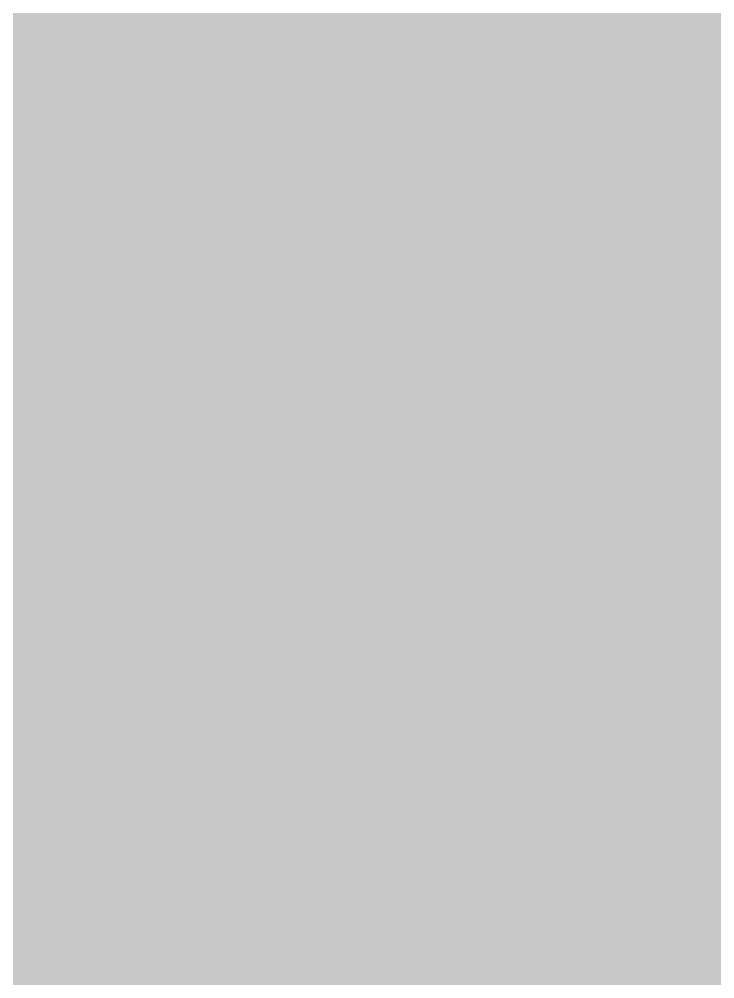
# Model space of a CAD drawing. Extents: x 327443 to 331974, y 6141950 to 6143778.
# Drawn here: x 329906.921 to 329907.313, y 6142676.134 to 6142676.675 of the extents above; entities that cross this region are included whole.
import ezdxf

# ---------------------------------------------------------------- set-up
doc = ezdxf.new("R2010")
doc.units = 0
doc.header["$LTSCALE"] = 5
doc.linetypes.add('0', pattern=[1, 1, 0])
doc.layers.add('P-BUFFER-H 30m', color=51, linetype='Continuous')
doc.layers.add('T-BUSH', color=110, linetype='0')

msp = doc.modelspace()

# ---------------------------------------------------------------- hatches: boundary and pattern name
at = {"layer": 'P-BUFFER-H 30m'}
h = msp.add_hatch(color=256, dxfattribs=at)
h.dxf.hatch_style = 1
edge = h.paths.add_edge_path()
edge.add_line((329824.35071, 6142785.9848), (329846.29641, 6142772.15677))
edge.add_line((329846.29641, 6142772.15677), (330173.09627, 6142626.77264))
edge.add_line((330173.09627, 6142626.77264), (330458.62796, 6142615.86271))
edge.add_arc((330457.48269, 6142585.88912), 29.99546, -2.18816, 87.81184, ccw=False)
edge.add_line((330487.45628, 6142584.74385), (330486.69277, 6142564.76146))
edge.add_arc((330456.71918, 6142565.90672), 29.99546, 267.81184, 357.81184, ccw=False)
edge.add_line((330455.57391, 6142535.93313), (330160.42458, 6142547.21054))
edge.add_arc((330161.56984, 6142577.18413), 29.99546, 246.017055, 267.81184, ccw=False)
edge.add_line((330149.37775, 6142549.77828), (329810.49713, 6142700.5368))
edge.add_arc((329822.68923, 6142727.94265), 29.99546, 237.784881, 246.017055, ccw=False)
edge.add_line((329806.69866, 6142702.56491), (329793.87903, 6142710.64259))
edge.add_line((329793.87903, 6142710.64259), (329661.54536, 6142710.89909))
edge.add_arc((329661.6035, 6142740.8945), 29.99546, 183.264422, 269.888944, ccw=False)
edge.add_line((329631.65671, 6142739.18644), (329630.51602, 6142759.18566))
edge.add_arc((329660.46282, 6142760.89373), 29.99546, 89.888944, 183.264422, ccw=False)
edge.add_line((329660.52096, 6142790.88913), (329808.41828, 6142790.60247))
edge.add_arc((329808.36014, 6142760.60706), 29.99546, 57.784881, 89.888944, ccw=False)

# ---------------------------------------------------------------- linework, layer by layer
at = {"layer": 'T-BUSH', "flags": 128}
msp.add_lwpolyline([(329898.73794, 6142641.39917, 0.520567), (329901.58852, 6142650.9827, 0.520567), (329904.13821, 6142660.6404, 0.520567), (329906.06823, 6142670.45084, 0.520567), (329907.99826, 6142680.26128, 0.520567), (329912.60062, 6142689.07745, 0.520567), (329913.11756, 6142696.27883, 0.520567), (329903.93398, 6142700.23254, 0.520567), (329894.75041, 6142704.18624, 0.520567), (329885.56684, 6142708.13995, 0.520567), (329876.38327, 6142712.09366, 0.520567), (329867.25073, 6142716.15882, 0.520567), (329858.25726, 6142720.52772, 0.520567), (329849.26379, 6142724.89662, 0.520567), (329842.28878, 6142730.98128, 0.520567), (329838.18761, 6142739.53356, 0.520567), (329829.36754, 6142744.24225, 0.520567), (329820.83045, 6142749.44138, 0.520567), (329812.34665, 6142754.73239, 0.520567), (329803.86284, 6142760.0234, 0.520567), (329795.37903, 6142765.31441, 0.520567), (329786.89522, 6142770.60542, 0.520567), (329778.41142, 6142775.89643, 0.520567), (329769.92761, 6142781.18744, 0.520567), (329763.32377, 6142775.63068, 0.520567), (329755.71553, 6142769.16743, 0.520567), (329747.9942, 6142762.8152, 0.520567), (329739.51638, 6142758.54537, 0.520567), (329729.51825, 6142758.46053, 0.520567), (329719.52012, 6142758.37568, 0.520567), (329709.52199, 6142758.29084, 0.520567), (329699.52368, 6142758.30656, 0.520567), (329689.5253, 6142758.35421, 0.520567), (329676.6687, 6142758.41549, 0.520567)], format="xyb", dxfattribs=at)

doc.saveas('drawing.dxf')
